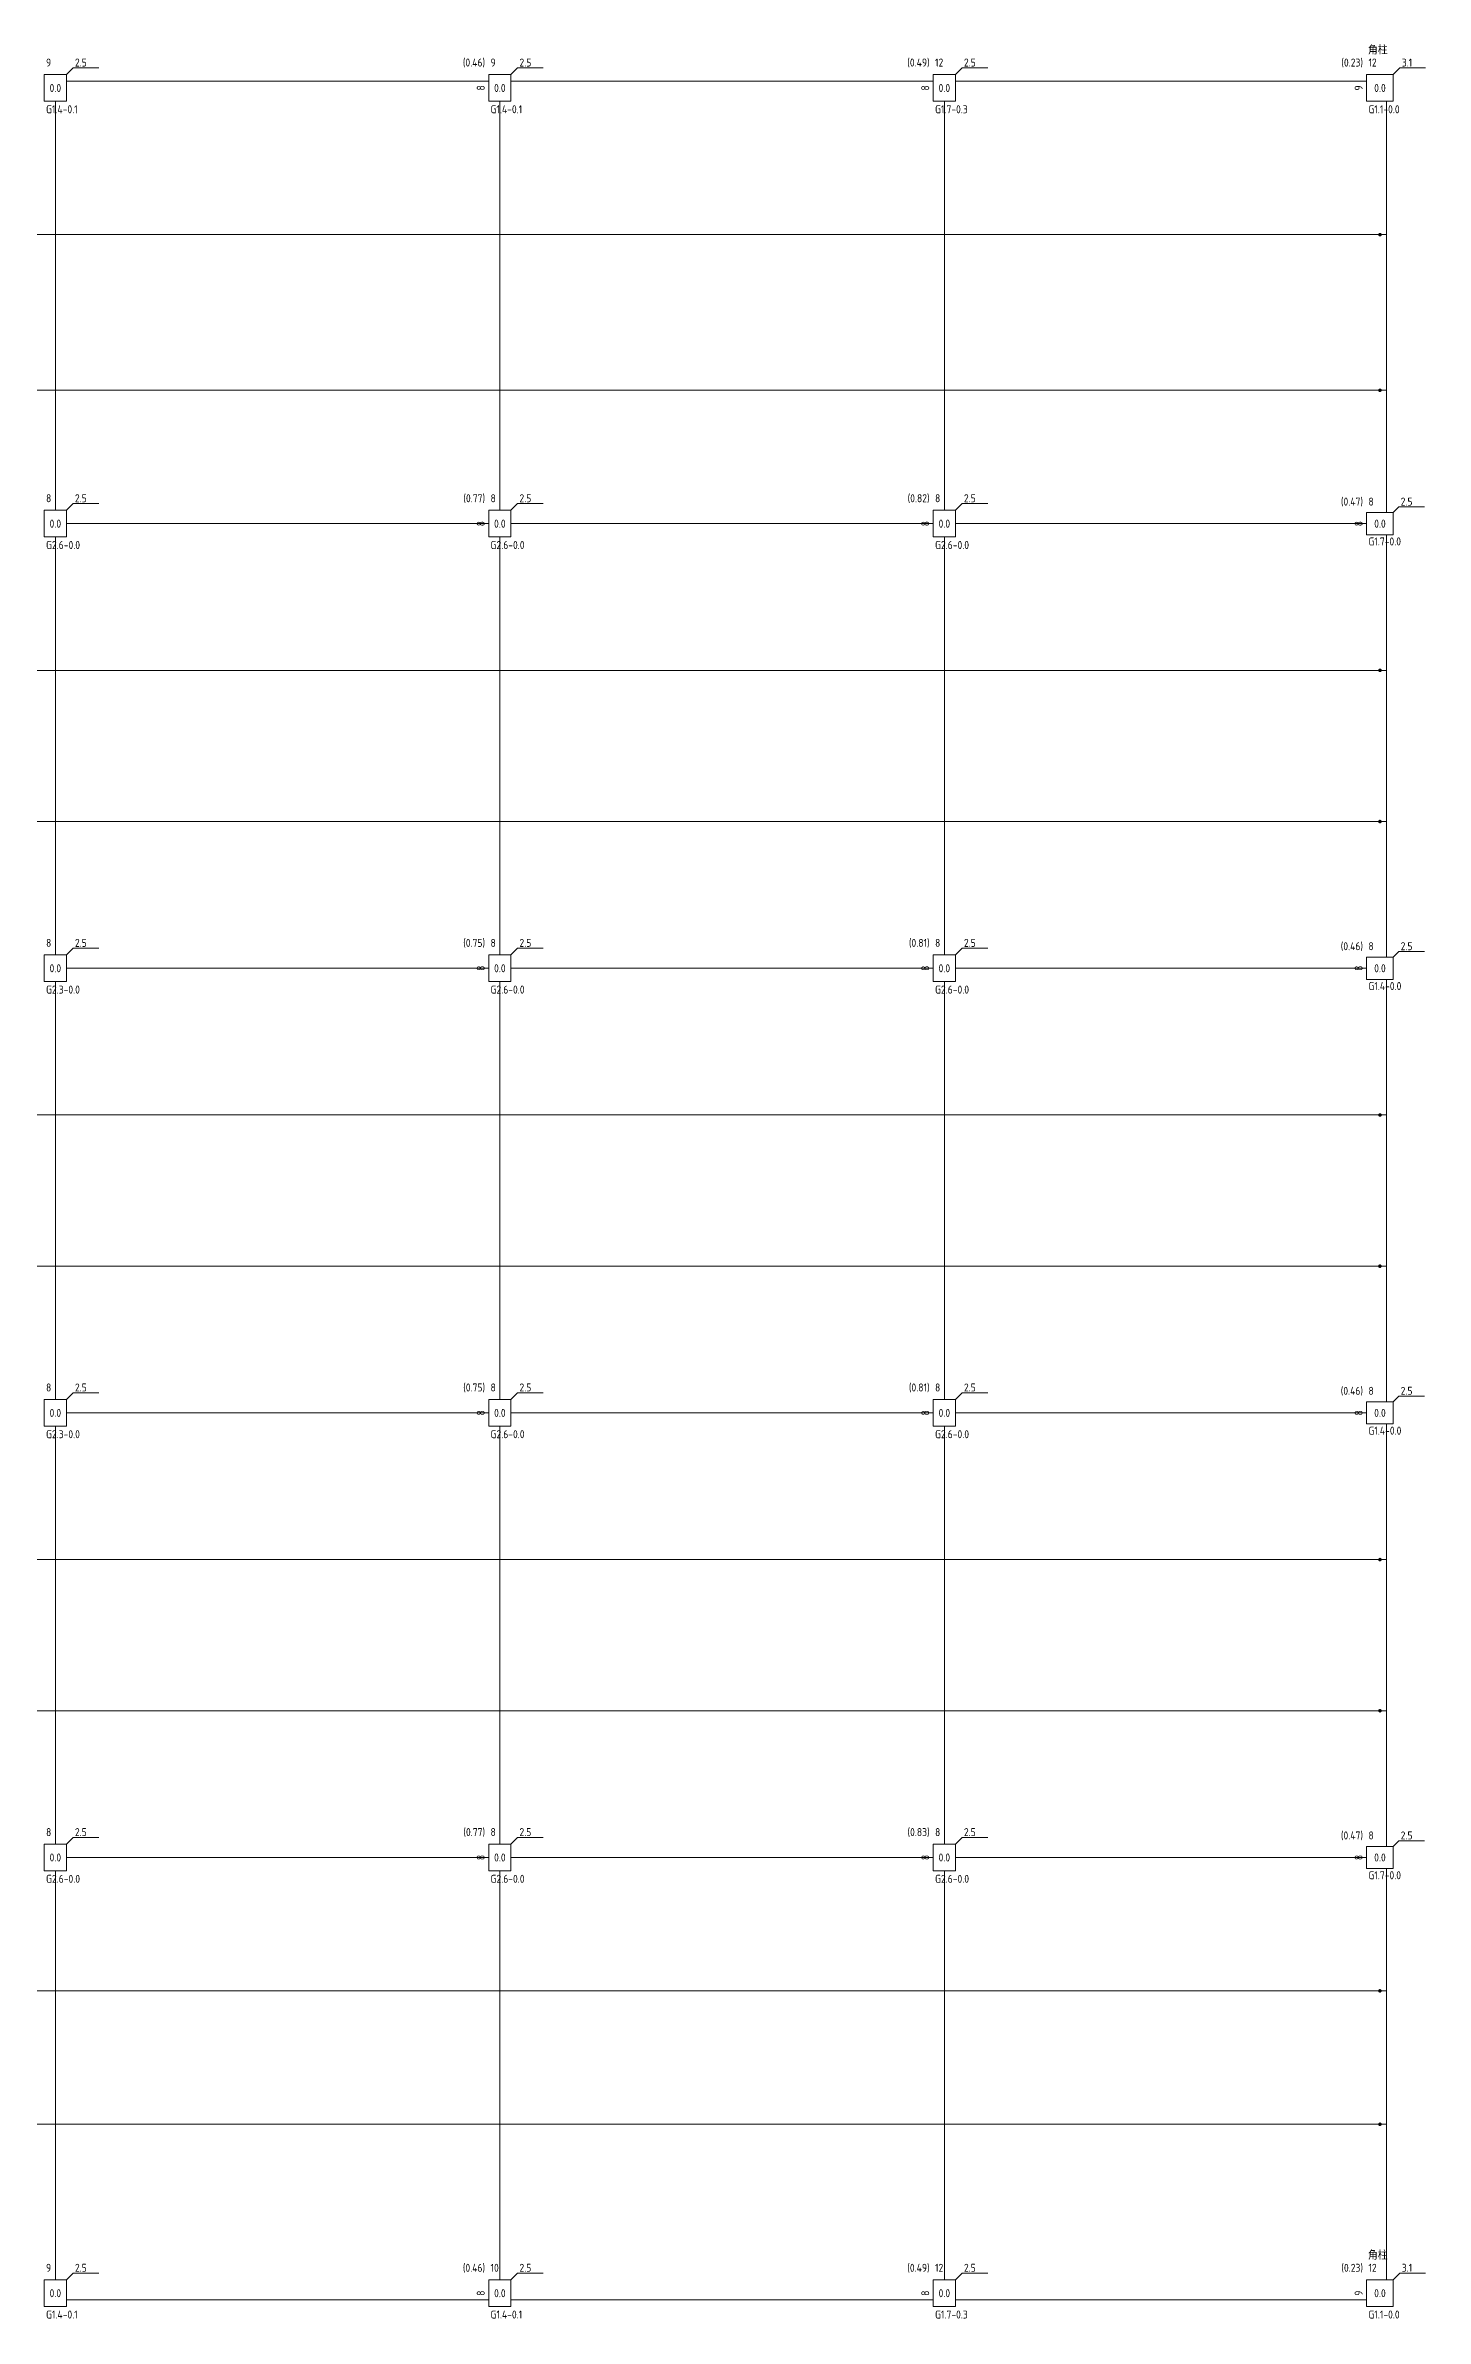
# Model space of a CAD drawing. Extents: x -2331248 to -1198620, y -977263 to -545844.
# Drawn here: x -1778923 to -1747874, y -596969 to -545844 of the extents above; entities that cross this region are included whole.
import ezdxf
from ezdxf.enums import TextEntityAlignment as Align

# ---------------------------------------------------------------- set-up
doc = ezdxf.new("R2010")
doc.units = 0
doc.header["$LTSCALE"] = 1000
doc.header["$MEASUREMENT"] = 0
doc.layers.get('0').update_dxf_attribs({"linetype": 'CONTINUOUS'})
for name, color, linetype, lineweight in [('15100', 4, 'CONTINUOUS', 18), ('15101', 52, 'CONTINUOUS', 18), ('15221', 2, 'CONTINUOUS', 18)]:
    doc.layers.add(name, color=color, linetype=linetype, lineweight=lineweight)
doc.styles.add('PkpmHz', font='Pkpmeng', dxfattribs={"width": 0.7, "bigfont": 'hztxt'})

# ---------------------------------------------------------------- blocks, each defined once
blk = doc.blocks.new('A$C6B480D75')
at = {"layer": '15100', "ltscale": 1000}
for p, q in [((31075, 50319), (40575, 50319)), ((41075, 50319), (50575, 50319)), ((51075, 50319), (60325, 50319)), ((30825, 46870), (30825, 49870)), ((40825, 46870), (40825, 49870)), ((50825, 46870), (50825, 49870)), ((60775, 46870), (60775, 49870)), ((30825, 43370), (30825, 46870)), ((40825, 43370), (40825, 46870)), ((50825, 43370), (50825, 46870)), ((60775, 43370), (60775, 46870)), ((30825, 40670), (30825, 43370)), ((40825, 40670), (40825, 43370)), ((50825, 40670), (50825, 43370)), ((60775, 40620), (60775, 43370)), ((30825, 37070), (30825, 40070)), ((31075, 40370), (40575, 40370)), ((40825, 37070), (40825, 40070)), ((41075, 40370), (50575, 40370)), ((50825, 37070), (50825, 40070)), ((51075, 40370), (60325, 40370)), ((60775, 37070), (60775, 40120)), ((30825, 33670), (30825, 37070)), ((40825, 33670), (40825, 37070)), ((50825, 33670), (50825, 37070)), ((60775, 33670), (60775, 37070)), ((30825, 30670), (30825, 33670)), ((40825, 30670), (40825, 33670)), ((50825, 30670), (50825, 33670)), ((60774, 30620), (60775, 33670)), ((31075, 30370), (40575, 30370)), ((41075, 30370), (50575, 30370)), ((51075, 30370), (60325, 30370)), ((30825, 27070), (30825, 30070)), ((40825, 27070), (40825, 30070)), ((50825, 27070), (50825, 30070)), ((60775, 27070), (60774, 30120)), ((30825, 23670), (30825, 27070)), ((40825, 23670), (40825, 27070)), ((50825, 23670), (50825, 27070)), ((60775, 23670), (60775, 27070)), ((30825, 20670), (30825, 23670)), ((40825, 20670), (40825, 23670)), ((50825, 20670), (50825, 23670)), ((60774, 20620), (60775, 23670)), ((30825, 17070), (30825, 20070)), ((31075, 20370), (40575, 20370)), ((40825, 17070), (40825, 20070)), ((41075, 20370), (50575, 20370)), ((50825, 17070), (50825, 20070)), ((51075, 20370), (60325, 20370)), ((60775, 17070), (60774, 20120)), ((30825, 13670), (30825, 17070)), ((40825, 13670), (40825, 17070)), ((50825, 13670), (50825, 17070)), ((60775, 13670), (60775, 17070)), ((30825, 10670), (30825, 13670)), ((40825, 10670), (40825, 13670)), ((50825, 10670), (50825, 13670)), ((60774, 10620), (60775, 13670)), ((31075, 10370), (40575, 10370)), ((41075, 10370), (50575, 10370)), ((51075, 10370), (60325, 10370)), ((30825, 7370), (30825, 10070)), ((40825, 7370), (40825, 10070)), ((50825, 7370), (50825, 10070)), ((60775, 7370), (60774, 10120)), ((30825, 4370), (30825, 7370)), ((40825, 4370), (40825, 7370)), ((50825, 4370), (50825, 7370)), ((60775, 4370), (60775, 7370)), ((30825, 870), (30825, 4370)), ((40825, 870), (40825, 4370)), ((50825, 870), (50825, 4370)), ((60775, 870), (60775, 4370)), ((31075, 421), (40575, 421)), ((41075, 421), (50575, 421)), ((51075, 421), (60325, 421))]:
    blk.add_line(p, q, dxfattribs=at)
at = {"layer": '15100', "color": 4, "ltscale": 1000}
for p, q in [((20825, 46870), (30825, 46870)), ((30825, 46870), (40825, 46870)), ((40825, 46870), (50825, 46870)), ((50825, 46870), (60775, 46870)), ((20825, 43370), (30825, 43370)), ((30825, 43370), (40825, 43370)), ((40825, 43370), (50825, 43370)), ((50825, 43370), (60775, 43370)), ((20825, 37070), (30825, 37070)), ((30825, 37070), (40825, 37070)), ((40825, 37070), (50825, 37070)), ((50825, 37070), (60775, 37070)), ((20825, 33670), (30825, 33670)), ((30825, 33670), (40825, 33670)), ((40825, 33670), (50825, 33670)), ((50825, 33670), (60775, 33670)), ((20825, 27070), (30825, 27070)), ((30825, 27070), (40825, 27070)), ((40825, 27070), (50825, 27070)), ((50825, 27070), (60775, 27070)), ((20825, 23670), (30825, 23670)), ((30825, 23670), (40825, 23670)), ((40825, 23670), (50825, 23670)), ((50825, 23670), (60775, 23670)), ((20825, 17070), (30825, 17070)), ((30825, 17070), (40825, 17070)), ((40825, 17070), (50825, 17070)), ((50825, 17070), (60775, 17070)), ((20825, 13670), (30825, 13670)), ((30825, 13670), (40825, 13670)), ((40825, 13670), (50825, 13670)), ((50825, 13670), (60775, 13670)), ((20825, 7370), (30825, 7370)), ((30825, 7370), (40825, 7370)), ((40825, 7370), (50825, 7370)), ((50825, 7370), (60775, 7370)), ((20825, 4370), (30825, 4370)), ((30825, 4370), (40825, 4370)), ((40825, 4370), (50825, 4370)), ((50825, 4370), (60775, 4370))]:
    blk.add_line(p, q, dxfattribs=at)
at = {"layer": '15100', "color": 1, "ltscale": 1000}
for points in [[(60645, 46870, 40, 40, 1), (60605, 46870, 40, 40, 1)], [(60645, 43370, 40, 40, 1), (60605, 43370, 40, 40, 1)], [(60645, 37070, 40, 40, 1), (60605, 37070, 40, 40, 1)], [(60645, 33670, 40, 40, 1), (60605, 33670, 40, 40, 1)], [(60645, 27070, 40, 40, 1), (60605, 27070, 40, 40, 1)], [(60645, 23670, 40, 40, 1), (60605, 23670, 40, 40, 1)], [(60645, 17070, 40, 40, 1), (60605, 17070, 40, 40, 1)], [(60645, 13670, 40, 40, 1), (60605, 13670, 40, 40, 1)], [(60645, 7370, 40, 40, 1), (60605, 7370, 40, 40, 1)], [(60645, 4370, 40, 40, 1), (60605, 4370, 40, 40, 1)]]:
    blk.add_lwpolyline(points, format="xyseb", close=True, dxfattribs=at)
at = {"layer": '15101', "linetype": 'Continuous'}
for points in [[(30575, 49870), (31075, 49870), (31075, 50470), (30575, 50470)], [(40575, 49870), (41075, 49870), (41075, 50470), (40575, 50470)], [(50575, 49870), (51075, 49870), (51075, 50470), (50575, 50470)], [(60325, 49870), (60925, 49870), (60925, 50470), (60325, 50470)], [(30575, 40070), (31075, 40070), (31075, 40670), (30575, 40670)], [(40575, 40070), (41075, 40070), (41075, 40670), (40575, 40670)], [(50575, 40070), (51075, 40070), (51075, 40670), (50575, 40670)], [(60325, 40120), (60925, 40120), (60925, 40620), (60325, 40620)], [(30575, 30070), (31075, 30070), (31075, 30670), (30575, 30670)], [(40575, 30070), (41075, 30070), (41075, 30670), (40575, 30670)], [(50575, 30070), (51075, 30070), (51075, 30670), (50575, 30670)], [(60325, 30120), (60925, 30120), (60925, 30620), (60325, 30620)], [(30575, 20070), (31075, 20070), (31075, 20670), (30575, 20670)], [(40575, 20070), (41075, 20070), (41075, 20670), (40575, 20670)], [(50575, 20070), (51075, 20070), (51075, 20670), (50575, 20670)], [(60325, 20120), (60925, 20120), (60925, 20620), (60325, 20620)], [(30575, 10070), (31075, 10070), (31075, 10670), (30575, 10670)], [(40575, 10070), (41075, 10070), (41075, 10670), (40575, 10670)], [(50575, 10070), (51075, 10070), (51075, 10670), (50575, 10670)], [(60325, 10120), (60925, 10120), (60925, 10620), (60325, 10620)], [(30575, 270), (31075, 270), (31075, 870), (30575, 870)], [(40575, 270), (41075, 270), (41075, 870), (40575, 870)], [(50575, 270), (51075, 270), (51075, 870), (50575, 870)], [(60325, 270), (60925, 270), (60925, 870), (60325, 870)]]:
    blk.add_lwpolyline(points, close=True, dxfattribs=at)
at = {"layer": '15221', "ltscale": 1000}
for p, q in [((31075, 50470), (31225, 50620)), ((31801, 50620), (31225, 50620)), ((41075, 50470), (41225, 50620)), ((41801, 50620), (41225, 50620)), ((51075, 50470), (51225, 50620)), ((51801, 50620), (51225, 50620)), ((60925, 50470), (61075, 50620)), ((61651, 50620), (61075, 50620)), ((31075, 40670), (31225, 40820)), ((31801, 40820), (31225, 40820)), ((41075, 40670), (41225, 40820)), ((41801, 40820), (41225, 40820)), ((51075, 40670), (51225, 40820)), ((51801, 40820), (51225, 40820)), ((60925, 40620), (61050, 40745)), ((61626, 40745), (61050, 40745)), ((31075, 30670), (31225, 30820)), ((31801, 30820), (31225, 30820)), ((41075, 30670), (41225, 30820)), ((41801, 30820), (41225, 30820)), ((51075, 30670), (51225, 30820)), ((51801, 30820), (51225, 30820)), ((60925, 30620), (61050, 30745)), ((61626, 30745), (61050, 30745)), ((31075, 20670), (31225, 20820)), ((31801, 20820), (31225, 20820)), ((41075, 20670), (41225, 20820)), ((41801, 20820), (41225, 20820)), ((51075, 20670), (51225, 20820)), ((51801, 20820), (51225, 20820)), ((60925, 20620), (61050, 20745)), ((61626, 20745), (61050, 20745)), ((31075, 10670), (31225, 10820)), ((31801, 10820), (31225, 10820)), ((41075, 10670), (41225, 10820)), ((41801, 10820), (41225, 10820)), ((51075, 10670), (51225, 10820)), ((51801, 10820), (51225, 10820)), ((60925, 10620), (61050, 10745)), ((61626, 10745), (61050, 10745)), ((31075, 870), (31225, 1020)), ((31801, 1020), (31225, 1020)), ((41075, 870), (41225, 1020)), ((41801, 1020), (41225, 1020)), ((51075, 870), (51225, 1020)), ((51801, 1020), (51225, 1020)), ((60925, 870), (61075, 1020)), ((61651, 1020), (61075, 1020))]:
    blk.add_line(p, q, dxfattribs=at)
at = {"layer": '15221', "style": 'PkpmHz', "width": 0.91}
for s, p in [('角柱 ', (60625, 51016)), ('0.0', (30825, 50170)), ('0.0', (40825, 50170)), ('0.0', (50825, 50170)), ('0.0', (60625, 50170)), ('0.0', (30825, 40370)), ('0.0', (40825, 40370)), ('0.0', (50825, 40370)), ('0.0', (60625, 40370)), ('0.0', (30825, 30370)), ('0.0', (40825, 30370)), ('0.0', (50825, 30370)), ('0.0', (60625, 30370)), ('0.0', (30825, 20370)), ('0.0', (40825, 20370)), ('0.0', (50825, 20370)), ('0.0', (60625, 20370)), ('0.0', (30825, 10370)), ('0.0', (40825, 10370)), ('0.0', (50825, 10370)), ('0.0', (60625, 10370)), ('角柱 ', (60625, 1416)), ('0.0', (30825, 570)), ('0.0', (40825, 570)), ('0.0', (50825, 570)), ('0.0', (60625, 570))]:
    blk.add_text(s, height=180, dxfattribs=at).set_placement(p, align=Align.MIDDLE_CENTER)
for s, p in [('9', (30616, 50651)), ('2.5', (31266, 50651)), ('9', (40616, 50651)), ('2.5', (41266, 50651)), ('12', (50616, 50651)), ('2.5', (51266, 50651)), ('12', (60366, 50651)), ('3.1', (61116, 50651)), ('8', (30616, 40851)), ('2.5', (31266, 40851)), ('8', (40616, 40851)), ('2.5', (41266, 40851)), ('8', (50616, 40851)), ('2.5', (51266, 40851)), ('8', (60366, 40776)), ('2.5', (61091, 40776)), ('8', (30616, 30851)), ('2.5', (31266, 30851)), ('8', (40616, 30851)), ('2.5', (41266, 30851)), ('8', (50616, 30851)), ('2.5', (51266, 30851)), ('8', (60366, 30776)), ('2.5', (61091, 30776)), ('8', (30616, 20851)), ('2.5', (31266, 20851)), ('8', (40616, 20851)), ('2.5', (41266, 20851)), ('8', (50616, 20851)), ('2.5', (51266, 20851)), ('8', (60366, 20776)), ('2.5', (61091, 20776)), ('8', (30616, 10851)), ('2.5', (31266, 10851)), ('8', (40616, 10851)), ('2.5', (41266, 10851)), ('8', (50616, 10851)), ('2.5', (51266, 10851)), ('8', (60366, 10776)), ('2.5', (61091, 10776)), ('9', (30616, 1051)), ('2.5', (31266, 1051)), ('10', (40616, 1051)), ('2.5', (41266, 1051)), ('12', (50616, 1051)), ('2.5', (51266, 1051)), ('12', (60366, 1051)), ('3.1', (61116, 1051))]:
    blk.add_text(s, height=180, dxfattribs=at).set_placement(p)
for s, p in [('(0.46)', (40493, 50651)), ('(0.49)', (50493, 50651)), ('(0.23)', (60243, 50651)), ('(0.77)', (40493, 40851)), ('(0.82)', (50493, 40851)), ('(0.47)', (60243, 40776)), ('(0.75)', (40493, 30851)), ('(0.81)', (50493, 30851)), ('(0.46)', (60243, 30776)), ('(0.75)', (40493, 20851)), ('(0.81)', (50493, 20851)), ('(0.46)', (60243, 20776)), ('(0.77)', (40493, 10851)), ('(0.83)', (50493, 10851)), ('(0.47)', (60243, 10776)), ('(0.46)', (40493, 1051)), ('(0.49)', (50493, 1051)), ('(0.23)', (60243, 1051))]:
    blk.add_text(s, height=180, dxfattribs=at).set_placement(p, align=Align.RIGHT)
for s, p in [('8', (40395, 50170)), ('8', (50395, 50170)), ('9', (60145, 50170)), ('8', (40395, 40370)), ('8', (50395, 40370)), ('8', (60145, 40370)), ('8', (40395, 30370)), ('8', (50395, 30370)), ('8', (60145, 30370)), ('8', (40395, 20370)), ('8', (50395, 20370)), ('8', (60145, 20370)), ('8', (40395, 10370)), ('8', (50395, 10370)), ('8', (60145, 10370)), ('8', (40395, 570)), ('8', (50395, 570)), ('9', (60145, 570))]:
    blk.add_text(s, height=180, rotation=90, dxfattribs=at).set_placement(p, align=Align.MIDDLE_CENTER)
for s, p in [('G1.4-0.1', (30616, 49690)), ('G1.4-0.1', (40616, 49690)), ('G1.7-0.3', (50616, 49690)), ('G1.1-0.0', (60366, 49690)), ('G2.6-0.0', (30616, 39890)), ('G2.6-0.0', (40616, 39890)), ('G2.6-0.0', (50616, 39890)), ('G1.7-0.0', (60366, 39970)), ('G2.3-0.0', (30616, 29890)), ('G2.6-0.0', (40616, 29890)), ('G2.6-0.0', (50616, 29890)), ('G1.4-0.0', (60366, 29970)), ('G2.3-0.0', (30616, 19890)), ('G2.6-0.0', (40616, 19890)), ('G2.6-0.0', (50616, 19890)), ('G1.4-0.0', (60366, 19970)), ('G2.6-0.0', (30616, 9890)), ('G2.6-0.0', (40616, 9890)), ('G2.6-0.0', (50616, 9890)), ('G1.7-0.0', (60366, 9970)), ('G1.4-0.1', (30616, 90)), ('G1.4-0.1', (40616, 90)), ('G1.7-0.3', (50616, 90)), ('G1.1-0.0', (60366, 90))]:
    blk.add_text(s, height=180, dxfattribs=at).set_placement(p, align=Align.MIDDLE_LEFT)

msp = doc.modelspace()

# ---------------------------------------------------------------- block references
msp.add_blockref('A$C6B480D75', (-1809525, -596969))

doc.saveas('drawing.dxf')
